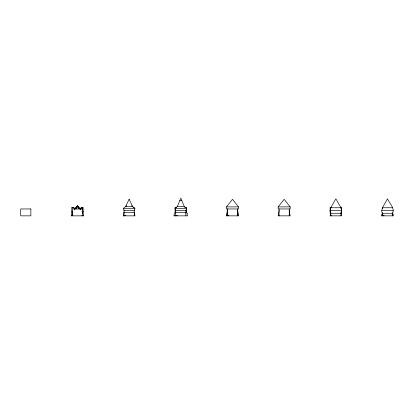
<?xml version="1.0" encoding="UTF-8"?>
<svg xmlns="http://www.w3.org/2000/svg" width="414" height="414" viewBox="0 0 414 414"><rect width="100%" height="100%" fill="white"/><g stroke="black" fill="none" stroke-linecap="round" stroke-linejoin="round"><path stroke-width="0.62" d="M227.405 209.82L226.489 215.849L238.485 215.849L237.569 209.82M71.989 211.466L71.311 215.849L83.607 215.849L82.929 211.466M134.219 212.232L134.98 215.849L123.289 215.849L124.05 212.232M330.098 210.679L330.729 207.75L335.837 198.798L340.95 207.75L341.581 210.679L330.098 210.679L330.098 211.885L330.755 213.267L340.919 213.267L341.581 211.885L341.529 207.362L340.375 207.362M381.77 210.679L382.407 207.75L387.514 198.798C389.155 203.258 395.173 208.113 392.596 213.267L382.432 213.267L381.77 211.885L381.77 210.679L393.259 210.679M279.083 210.338L278.182 215.849L290.147 215.849L289.246 210.338M131.616 205.748L134.928 208.382L134.219 210.545L124.05 210.545L123.341 208.382L126.653 205.748M185.891 215.849L185.891 210.545L186.605 208.382L184.282 206.539L180.809 198.151L177.337 206.539L175.018 208.382L175.727 210.545L175.727 215.849M82.541 213.267L83.152 211.414L83.152 207.362L81.418 207.362M185.891 213.267L186.502 211.414L186.502 207.362L184.768 207.362M340.919 213.267L341.529 211.414M175.458 211.368L174.103 213.955L174.103 215.849L187.516 215.849L187.516 213.955L186.165 211.368M74.711 209.163L77.459 205.66L80.207 209.163M226.479 206.891L232.487 199.31L238.495 206.891L238.495 208.956L226.479 208.956L226.479 206.891L238.495 206.891M278.156 206.891L284.164 199.31L290.167 206.891L290.167 208.956L278.156 208.956L278.156 206.891L290.167 206.891M72.533 214.431L71.311 215.849L72.895 215.042M74.292 209.355L77.459 205.753L80.626 209.355M123.289 215.849L124.505 215.446M330.755 212.232L330.232 212.232L330.232 215.849L331.412 215.466M176.245 215.849L177.461 215.549M125.846 215.456L124.05 215.849L124.05 210.048M228.87 215.477L227.058 215.849L227.058 213.608L227.405 213.608M383.017 214.126L381.729 214.126L381.729 215.849L384.166 215.487M174.103 215.849L176.659 215.487M179.779 200.64L181.839 200.64M177.337 206.539L184.282 206.539M73.501 207.362L71.767 207.362L71.767 211.414L72.378 213.267M176.85 207.362L175.117 207.362L175.117 211.414L175.727 213.267M331.303 207.362L330.149 207.362L330.149 211.414M133.184 207.58L134.219 207.58M330.729 207.75L340.95 207.75M382.407 207.75L392.627 207.75M123.341 208.382L134.928 208.382M175.018 208.382L186.605 208.382M74.106 208.904L75.317 208.904M79.602 208.904L81.418 208.904M73.645 208.956L82.541 208.956M175.727 210.545L185.891 210.545M81.884 211.414L83.152 211.414M124.05 212.335L134.219 212.335M175.727 212.335L185.891 212.335M237.569 213.608L237.915 213.608L237.915 215.849M392.017 214.126L393.3 214.126L393.3 215.849L381.729 215.849M330.232 215.849L341.446 215.849L341.446 212.232M81.765 215.446L83.607 215.849M330.3 211.875L330.755 213.267M392.596 212.718L392.596 215.849M382.432 207.58L382.432 208.501M382.432 212.718L382.432 215.849M340.919 212.718L340.919 215.849M330.755 212.491L330.755 215.849M289.246 208.853L289.246 215.849M279.083 208.853L279.083 215.849M237.569 208.785L237.569 215.849M227.405 208.785L227.405 215.849M134.219 210.048L134.219 215.849M82.541 215.849L82.541 207.58L80.994 207.58L80.994 208.956M78.293 208.956L78.293 207.58L76.626 207.58L76.626 208.956M73.925 208.956L73.925 207.58L72.378 207.58L72.378 215.849M129.132 199.186L125.665 206.539L132.604 206.539L129.132 199.186M30.864 208.956L20.7 208.956L20.7 215.849L30.864 215.849L30.864 208.956"/></g></svg>
